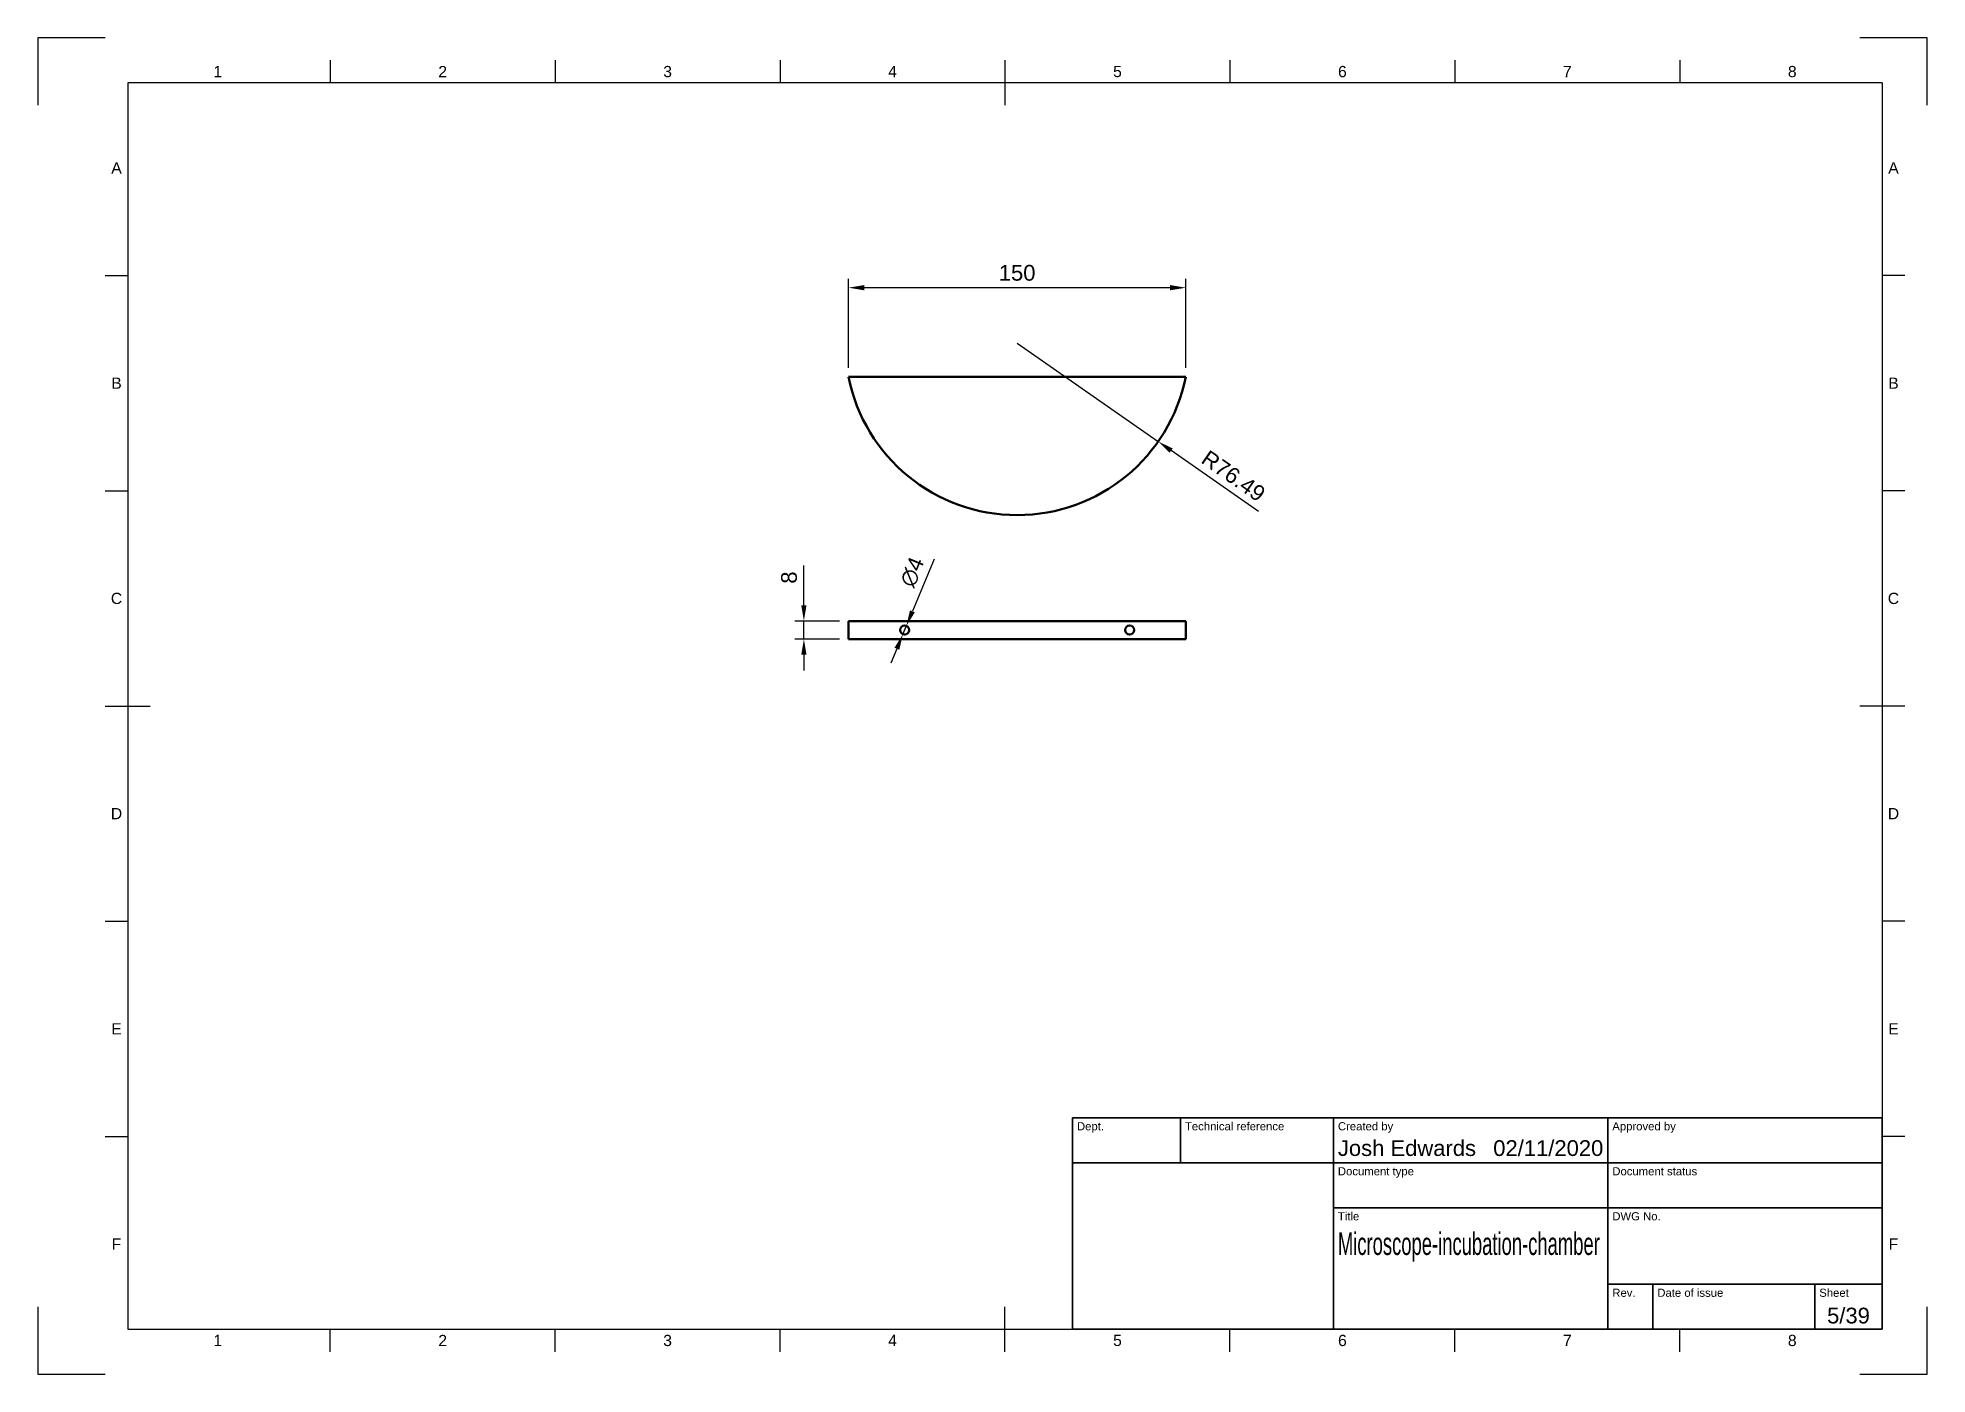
# Model space of a CAD drawing. Header units: millimetres. Extents: x 0 to 420, y 0 to 297.
import ezdxf
from ezdxf.enums import TextEntityAlignment as Align

# ---------------------------------------------------------------- set-up
doc = ezdxf.new("R2010")
doc.units = ezdxf.units.MM
doc.header["$LTSCALE"] = 0.75
for name, color, linetype, lineweight in [('Border', 7, 'Continuous', 25), ('Dimensions', 7, 'Continuous', 25), ('TitleBlock', 7, 'Continuous', 35), ('Visible', 7, 'Continuous', 50)]:
    doc.layers.add(name, color=color, linetype=linetype, lineweight=lineweight)
doc.styles.add('FusionTitle', font='')
doc.styles.get("Standard").update_dxf_attribs({"font": 'arial.ttf'})
doc.styles.get('FusionTitle').set_extended_font_data('Arial Unicode MS')
doc.dimstyles.new('ISO-25', dxfattribs={"dimtxt": 3.5, "dimasz": 3.5, "dimexe": 2, "dimexo": 2, "dimgap": 1.5, "dimtad": 1, "dimzin": 12, "dimdsep": 46, "dimtxsty": 'Standard', "dimcen": 0, "dimclrd": 256, "dimclre": 256, "dimclrt": 256, "dimazin": 3, "dimtp": 0.1, "dimtm": 0.1, "dimtfac": 0.714, "dimtmove": 0, "dimatfit": 3, "dimfxl": 1, "dimtzin": 12, "dimarcsym": 0})

# ---------------------------------------------------------------- blocks, each defined once
blk = doc.blocks.new('ISO_A3_SHEET')
at = {"layer": 'Border'}
for p, q in [((15, 297), (0, 297)), ((0, 297), (0, 282)), ((420, 297), (405, 297)), ((420, 282), (420, 297)), ((65, 292), (65, 287)), ((115, 292), (115, 287)), ((165, 292), (165, 287)), ((215, 292), (215, 282)), ((265, 292), (265, 287)), ((315, 292), (315, 287)), ((365, 292), (365, 287)), ((410, 287), (20, 287)), ((20, 287), (20, 10)), ((410, 287), (410, 10)), ((15, 244.16666), (20, 244.16666)), ((415, 244.16666), (410, 244.16666)), ((15, 196.33333), (20, 196.33333)), ((415, 196.33333), (410, 196.33333)), ((15, 148.5), (25, 148.5)), ((415, 148.5), (405, 148.5)), ((15, 100.66667), (20, 100.66667)), ((415, 100.66667), (410, 100.66667)), ((15, 52.83334), (20, 52.83334)), ((415, 52.83334), (410, 52.83334)), ((0, 15), (0, 0)), ((215, 5), (215, 15)), ((420, 0), (420, 15)), ((20, 10), (410, 10)), ((65, 5), (65, 10)), ((115, 5), (115, 10)), ((165, 5), (165, 10)), ((265, 5), (265, 10)), ((315, 5), (315, 10)), ((365, 5), (365, 10)), ((0, 0), (15, 0)), ((405, 0), (420, 0))]:
    blk.add_line(p, q, dxfattribs=at)
at = {"layer": 'Border', "style": 'FusionTitle'}
for s, p in [('1', (40, 289.5)), ('2', (90, 289.5)), ('3', (140, 289.5)), ('4', (190, 289.5)), ('5', (240, 289.5)), ('6', (290, 289.5)), ('7', (340, 289.5)), ('8', (390, 289.5)), ('A', (17.5, 268.08333)), ('A', (412.5, 268.08333)), ('B', (17.5, 220.25)), ('B', (412.5, 220.25)), ('C', (17.5, 172.41667)), ('C', (412.5, 172.41667)), ('D', (17.5, 124.58334)), ('D', (412.5, 124.58334)), ('E', (17.5, 76.75001)), ('E', (412.5, 76.75001)), ('F', (17.5, 28.91668)), ('F', (412.5, 28.91668)), ('1', (40, 7.5)), ('2', (90, 7.5)), ('3', (140, 7.5)), ('4', (190, 7.5)), ('5', (240, 7.5)), ('6', (290, 7.5)), ('7', (340, 7.5)), ('8', (390, 7.5))]:
    blk.add_text(s, height=2.5, dxfattribs=at).set_placement(p, align=Align.MIDDLE)
blk = doc.blocks.new('ISO_TITLEBLOCK')
at = {"layer": 'TitleBlock'}
for p, q in [((0, 47), (-180, 47)), ((-180, 47), (-180, 0)), ((-156, 37), (-156, 47)), ((-122, 0), (-122, 47)), ((-61, 0), (-61, 47)), ((0, 0), (0, 47)), ((-180, 37), (0, 37)), ((-122, 27), (0, 27)), ((-61, 10), (0, 10)), ((-51, 0), (-51, 10)), ((-15, 0), (-15, 10)), ((-180, 0), (0, 0))]:
    blk.add_line(p, q, dxfattribs=at)
at = {"layer": 'TitleBlock', "style": 'FusionTitle'}
for s, p in [('Dept.', (-179, 46)), ('Technical reference', (-155, 46)), ('Created by', (-121, 46)), ('Approved by', (-60, 46)), ('Document type', (-121, 36)), ('Document status', (-60, 36)), ('Title', (-121, 26)), ('DWG No.', (-60, 26)), ('Rev.', (-60, 9)), ('Date of issue', (-50, 9)), ('Sheet', (-14, 9))]:
    blk.add_text(s, height=1.8, dxfattribs=at).set_placement(p, align=Align.TOP_LEFT)
for tag, p, height in [('DEPT', (-179, 38.5), 3.5), ('TECHNICAL_REFERENCE', (-155, 38.5), 3.5), ('CREATED_BY', (-121, 38.5), 3.5), ('APPROVED_BY', (-60, 38.5), 3.5), ('DOCUMENT_TYPE', (-121, 28.5), 3.5), ('DOCUMENT_STATUS', (-60, 28.5), 3.5), ('TITLE_1', (-121, 16.5), 5), ('TITLE_2', (-121, 9), 5), ('TITLE_3', (-121, 1.5), 5), ('DATE_OF_ISSUE', (-50, 1.5), 3.5)]:
    blk.add_attdef(tag, p, '', height=height, dxfattribs=at)
for tag, p in [('CREATED_DATE', (-62, 38.5)), ('APPROVED_DATE', (-1, 38.5))]:
    blk.add_attdef(tag, text='', height=3.5, dxfattribs=at).set_placement(p, align=Align.RIGHT)
for tag, height, p in [('DRAWING_NUMBER', 5, (-30.5, 16.6)), ('REV', 3.5, (-56, 3.1)), ('SHEET', 3.5, (-7.5, 3.1))]:
    blk.add_attdef(tag, text='', height=height, dxfattribs=at).set_placement(p, align=Align.MIDDLE)
blk = doc.blocks.new('*D9')
at = {"layer": 'Defpoints', "color": 0, "transparency": 16777216}
for p in [(180.196962, 241.461682), (180.196962, 221.662692), (255.196962, 221.662692)]:
    blk.add_point(p, dxfattribs=at)
at = {"layer": 'Dimensions', "lineweight": -2, "transparency": 16777216}
for p, q in [((180.196962, 223.662692), (180.196962, 243.461682)), ((251.696962, 241.461682), (183.696962, 241.461682)), ((255.196962, 223.662692), (255.196962, 243.461682))]:
    blk.add_line(p, q, dxfattribs=at)
at = {"layer": 'Dimensions', "transparency": 16777216}
for points in [[(183.696962, 242.045015), (183.696962, 240.878349), (180.196962, 241.461682)], [(251.696962, 242.045015), (251.696962, 240.878349), (255.196962, 241.461682)]]:
    blk.add_solid(points, dxfattribs=at)
at = {"layer": 'Dimensions', "transparency": 16777216, "insert": (217.696962, 244.748687), "char_height": 3.5, "attachment_point": 5}
blk.add_mtext('150', dxfattribs=at)
blk = doc.blocks.new('*D10')
at = {"layer": 'Defpoints', "color": 0, "transparency": 16777216}
for p in [(217.696962, 229.162692), (249.058932, 207.278295)]:
    blk.add_point(p, dxfattribs=at)
at = {"layer": 'Dimensions', "lineweight": -2, "transparency": 16777216}
for p, q in [((217.696962, 229.162692), (249.058932, 207.278295)), ((271.349779, 191.72373), (251.929206, 205.275416))]:
    blk.add_line(p, q, dxfattribs=at)
at = {"layer": 'Dimensions', "transparency": 16777216}
blk.add_solid([(252.26302, 205.753795), (251.595393, 204.797037), (249.058932, 207.278295)], dxfattribs=at)
at = {"layer": 'Dimensions', "transparency": 16777216, "insert": (265.7814, 199.617508), "char_height": 3.5, "attachment_point": 5, "rotation": 325.0926382}
blk.add_mtext('R76.49', dxfattribs=at)
blk = doc.blocks.new('*D11')
at = {"layer": 'Defpoints', "color": 0, "transparency": 16777216}
for p in [(170.297467, 167.387087), (180.196962, 167.387087), (180.196962, 163.387087)]:
    blk.add_point(p, dxfattribs=at)
at = {"layer": 'Dimensions', "lineweight": -2, "transparency": 16777216}
for p, q in [((170.297467, 170.887087), (170.297467, 179.693362)), ((178.196962, 167.387087), (168.297467, 167.387087)), ((170.297467, 163.387087), (170.297467, 167.387087)), ((178.196962, 163.387087), (168.297467, 163.387087)), ((170.297467, 159.887087), (170.297467, 156.387087))]:
    blk.add_line(p, q, dxfattribs=at)
at = {"layer": 'Dimensions', "transparency": 16777216}
for points in [[(169.714134, 170.887087), (170.880801, 170.887087), (170.297467, 167.387087)], [(169.714134, 159.887087), (170.880801, 159.887087), (170.297467, 163.387087)]]:
    blk.add_solid(points, dxfattribs=at)
at = {"layer": 'Dimensions', "transparency": 16777216, "insert": (167.010462, 177.040225), "char_height": 3.5, "attachment_point": 5, "rotation": 90}
blk.add_mtext('8', dxfattribs=at)
blk = doc.blocks.new('*D12')
at = {"layer": 'Defpoints', "color": 0, "transparency": 16777216}
for p in [(192.313212, 164.46365), (193.080712, 166.310524)]:
    blk.add_point(p, dxfattribs=at)
at = {"layer": 'Dimensions', "lineweight": -2, "transparency": 16777216}
for p, q in [((199.254475, 181.166776), (194.423836, 169.542554)), ((192.313212, 164.46365), (193.080712, 166.310524)), ((190.970089, 161.23162), (189.626965, 157.99959))]:
    blk.add_line(p, q, dxfattribs=at)
at = {"layer": 'Dimensions', "transparency": 16777216}
for points in [[(193.885164, 169.766408), (194.962507, 169.3187), (193.080712, 166.310524)], [(190.431417, 161.455474), (191.50876, 161.007766), (192.313212, 164.46365)]]:
    blk.add_solid(points, dxfattribs=at)
at = {"layer": 'Dimensions', "transparency": 16777216, "insert": (194.384983, 178.269631), "char_height": 3.5, "attachment_point": 5, "rotation": 67.43383884}
blk.add_mtext('∅4', dxfattribs=at)

msp = doc.modelspace()

# ---------------------------------------------------------------- linework, layer by layer
at = {"layer": 'Visible', "extrusion": (0, 1, 0)}
msp.add_line((255.196962, 221.662692, 2), (180.196962, 221.662692, 2), dxfattribs=at)
at = {"layer": 'Visible'}
for p, q in [((180.196962, 167.387087, 15.371323), (255.196962, 167.387087, 15.371323)), ((180.196962, 163.387087, 15.371323), (180.196962, 167.387087, 15.371323)), ((255.196962, 167.387087, 15.371323), (255.196962, 163.387087, 15.371323)), ((255.196962, 163.387087, 15.371323), (180.196962, 163.387087, 15.371323))]:
    msp.add_line(p, q, dxfattribs=at)
at = {"layer": 'Visible', "extrusion": (0, 0, -1)}
for centre in [(-192.696962, 165.387087, -15.371323), (-242.696962, 165.387087, -15.371323)]:
    msp.add_circle(centre, 1, dxfattribs=at)
at = {"layer": 'Visible', "extrusion": (1e-16, 0, -1)}
msp.add_arc((-217.696962, 229.162692, -2), 38.242646, 191.309932, 348.690068, dxfattribs=at)

# ---------------------------------------------------------------- block references
at = {"layer": 'Border'}
msp.add_blockref('ISO_A3_SHEET', (0, 0), dxfattribs=at)
at = {"layer": 'TitleBlock'}
ref = msp.add_blockref('ISO_TITLEBLOCK', (410, 10), dxfattribs=at)
ref.add_attrib('CREATED_DATE', '02/11/2020', dxfattribs={"height": 3.5, "style": 'FusionTitle'}).set_placement((348, 48.5), align=Align.RIGHT)
ref.add_attrib('SHEET', '5/39', dxfattribs={"height": 3.5, "style": 'FusionTitle'}).set_placement((402.5, 13.1), align=Align.MIDDLE)
ref.add_attrib('TITLE_1', 'Microscope-incubation-chamber', (289, 26.5), dxfattribs={"height": 5, "style": 'FusionTitle', "width": 0.585891})
ref.add_attrib('CREATED_BY', 'Josh Edwards', (289, 48.5), dxfattribs={"height": 3.5, "style": 'FusionTitle'})

# ---------------------------------------------------------------- dimensions: what is measured, and where the dimension line sits
at = {"layer": 'Dimensions'}
for p1, p2, distance, picture, middle in [((255.196962, 221.662692), (180.196962, 221.662692), -19.79899, '*D9', (217.696962, 244.748687)), ((180.196962, 163.387087), (180.196962, 167.387087), 9.899495, '*D11', (167.010462, 177.040225))]:
    dim = msp.add_aligned_dim(p1=p1, p2=p2, distance=distance, dimstyle='ISO-25', override={"dimlfac": 2, "dimclrd": 256, "dimclre": 256}, dxfattribs=at)
    dim.commit()
    dim.dimension.update_dxf_attribs({"geometry": picture, "text_midpoint": middle})
dim = msp.add_radius_dim(center=(217.696962, 229.162692), mpoint=(249.058932, 207.278295), dimstyle='ISO-25', override={"dimlfac": 2, "dimse1": 1, "dimclrd": 256, "dimclre": 256}, dxfattribs=at)
dim.commit()
dim.dimension.update_dxf_attribs({"geometry": '*D10', "text_midpoint": (263.900407, 196.921906), "dimtype": 164})
dim = msp.add_diameter_dim_2p(p1=(192.313212, 164.46365), p2=(193.080712, 166.310524), dimstyle='ISO-25', override={"dimlfac": 2, "dimclrd": 256, "dimclre": 256}, dxfattribs=at)
dim.commit()
dim.dimension.update_dxf_attribs({"geometry": '*D12', "text_midpoint": (194.384983, 178.269631)})

doc.saveas('drawing.dxf')
